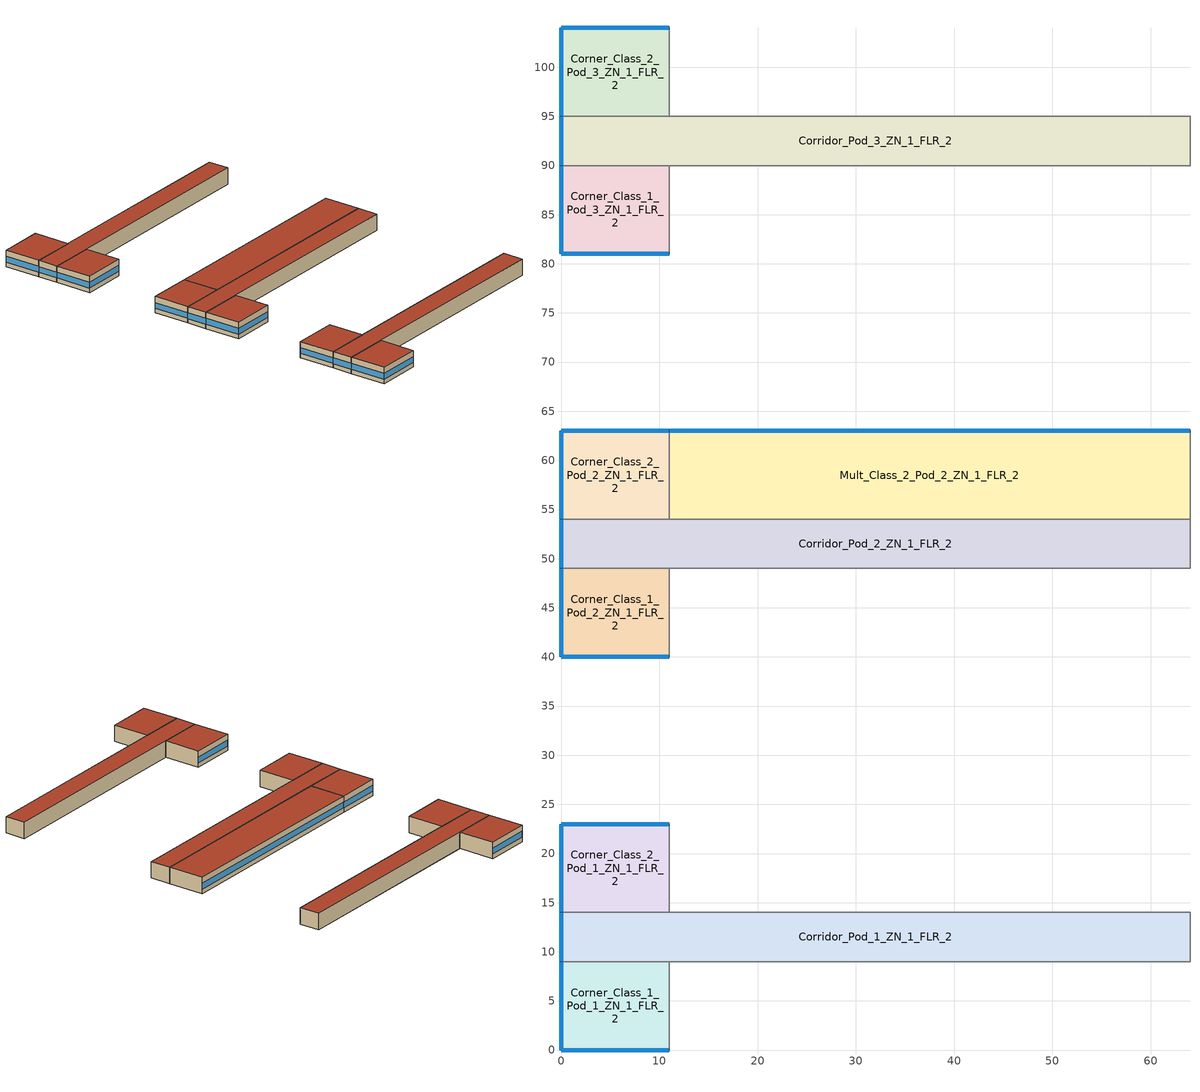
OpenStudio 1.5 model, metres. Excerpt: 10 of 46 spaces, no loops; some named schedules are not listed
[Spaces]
Corner_Class_2_Pod_3_ZN_1_FLR_2
 floor to Corner_Class_2_Pod_3_ZN_1_FLR_1: 11,104 11,95 0,95 0,104 z4
 wall outside: 11,104 0,104 0,95 z4:8
 wall to Corridor_Pod_3_ZN_1_FLR_2: 0,95 11,95 z4:8
 wall to Mult_Class_2_Pod_3_ZN_1_FLR_2: 11,95 11,104 z4:8
 window: 0,103.95 0,95.05 z5.1:6.52; 10.95,104 0.05,104 z5.1:6.51
 roof outside: 11,95 11,104 0,104 0,95 z8
Corridor_Pod_1_ZN_1_FLR_2
 floor to Corridor_Pod_1_ZN_1_FLR_1: 64,14 64,9 0,9 0,14 z4
 wall outside: 0,14 0,9 z4:8
 wall to Corner_Class_1_Pod_1_ZN_1_FLR_2: 0,9 11,9 z4:8
 wall to Mult_Class_1_Pod_1_ZN_1_FLR_2: 11,9 64,9 z4:8
 wall to Corner_Class_2_Pod_1_ZN_1_FLR_2: 11,14 0,14 z4:8
 wall to Lobby_ZN_1_FLR_2: 64,9 64,14 z4:8
 wall to Mult_Class_2_Pod_1_ZN_1_FLR_2: 64,14 11,14 z4:8
 window: 0,13.95 0,9.05 z5.1:6.53
 roof outside: 64,9 64,14 0,14 0,9 z8
Corner_Class_1_Pod_3_ZN_1_FLR_2
 floor to Corner_Class_1_Pod_3_ZN_1_FLR_1: 11,90 11,81 0,81 0,90 z4
 wall outside: 0,90 0,81 11,81 z4:8
 wall to Mult_Class_1_Pod_3_ZN_1_FLR_2: 11,81 11,90 z4:8
 wall to Corridor_Pod_3_ZN_1_FLR_2: 11,90 0,90 z4:8
 window: 0.05,81 10.95,81 z5.1:6.51; 0,89.95 0,81.05 z5.1:6.52
 roof outside: 11,81 11,90 0,90 0,81 z8
Corner_Class_2_Pod_1_ZN_1_FLR_2
 floor to Corner_Class_2_Pod_1_ZN_1_FLR_1: 11,23 11,14 0,14 0,23 z4
 wall outside: 11,23 0,23 0,14 z4:8
 wall to Mult_Class_2_Pod_1_ZN_1_FLR_2: 11,14 11,23 z4:8
 window: 0,22.95 0,14.05 z5.1:6.52; 10.95,23 0.05,23 z5.1:6.51
 roof outside: 11,14 11,23 0,23 0,14 z8
Mult_Class_2_Pod_2_ZN_1_FLR_2
 floor to Mult_Class_2_Pod_2_ZN_1_FLR_1: 64,63 64,54 11,54 11,63 z4
 wall outside: 64,63 11,63 z4:8
 wall to Corridor_Pod_2_ZN_1_FLR_2: 11,54 64,54 z4:8
 wall to Main_Corridor_ZN_1_FLR_2: 64,54 64,63 z4:8
 wall to Corner_Class_2_Pod_2_ZN_1_FLR_2: 11,63 11,54 z4:8
 window: 63.95,63 11.05,63 z5.1:6.5
 roof outside: 64,54 64,63 11,63 11,54 z8
Corner_Class_1_Pod_1_ZN_1_FLR_2
 floor to Corner_Class_1_Pod_1_ZN_1_FLR_1: 11,9 11,0 0,0 0,9 z4
 wall outside: 0,9 0,0 11,0 z4:8
 wall to Mult_Class_1_Pod_1_ZN_1_FLR_2: 11,0 11,9 z4:8
 window: 0.05,0 10.95,0 z5.1:6.51; 0,8.95 0,0.05 z5.1:6.52
 roof outside: 11,0 11,9 0,9 0,0 z8
Corridor_Pod_3_ZN_1_FLR_2
 floor to Corridor_Pod_3_ZN_1_FLR_1: 64,95 64,90 0,90 0,95 z4
 wall outside: 0,95 0,90 z4:8
 wall to Mult_Class_2_Pod_3_ZN_1_FLR_2: 64,95 11,95 z4:8
 wall to Bathrooms_ZN_1_FLR_2: 64,90 64,95 z4:8
 wall to Mult_Class_1_Pod_3_ZN_1_FLR_2: 11,90 64,90 z4:8
 window: 0,94.95 0,90.05 z5.1:6.53
 roof outside: 64,90 64,95 0,95 0,90 z8
Corner_Class_1_Pod_2_ZN_1_FLR_2
 floor to Corner_Class_1_Pod_2_ZN_1_FLR_1: 11,49 11,40 0,40 0,49 z4
 wall outside: 0,49 0,40 11,40 z4:8
 wall to Corridor_Pod_2_ZN_1_FLR_2: 11,49 0,49 z4:8
 wall to Mult_Class_1_Pod_2_ZN_1_FLR_2: 11,40 11,49 z4:8
 window: 0,48.95 0,40.05 z5.1:6.52; 0.05,40 10.95,40 z5.1:6.51
 roof outside: 11,40 11,49 0,49 0,40 z8
Corridor_Pod_2_ZN_1_FLR_2
 floor to Corridor_Pod_2_ZN_1_FLR_1: 64,54 64,49 0,49 0,54 z4
 wall outside: 0,54 0,49 z4:8
 wall to Mult_Class_1_Pod_2_ZN_1_FLR_2: 11,49 64,49 z4:8
 wall to Main_Corridor_ZN_1_FLR_2: 64,49 64,54 z4:8
 wall to Corner_Class_2_Pod_2_ZN_1_FLR_2: 11,54 0,54 z4:8
 window: 0,53.95 0,49.05 z5.1:6.53
 roof outside: 64,49 64,54 0,54 0,49 z8
Corner_Class_2_Pod_2_ZN_1_FLR_2
 floor to Corner_Class_2_Pod_2_ZN_1_FLR_1: 11,63 11,54 0,54 0,63 z4
 wall outside: 11,63 0,63 0,54 z4:8
 window: 0,62.95 0,54.05 z5.1:6.52; 10.95,63 0.05,63 z5.1:6.51
 roof outside: 11,54 11,63 0,63 0,54 z8
[Site]
El Paso International Ap  Ut_TX_USA: Latitude {deg}=31.77; Longitude {deg}=-106.5; Time Zone {hr}=-7; Elevation {m}=1186; Terrain=City
[Building]
Secondary School: North Axis {deg}=0; Default Construction Set=90.1-2010 - CZ3a-3b - SecSchl
[ClimateZones]
Climate Zone Institution Name 1=ASHRAE; Climate Zone Document Name 1=ANSI/ASHRAE Standard 169; Climate Zone Document Year 1=2006; Climate Zone Institution Name 2=CEC; Climate Zone Document Name 2=California Climate Zone Descriptions; Climate Zone Document Year 2=1995
[Site:GroundTemperature:BuildingSurface]
19.527, 19.502, 19.536, 19.598, 20.002, 21.64, 22.225, 22.375, 21.449, 20.121, 19.802, 19.633
[Site:WaterMainsTemperature]
Calculation Method=Correlation; Annual Average Outdoor Air Temperature {C}=17.9417; Maximum Difference In Monthly Average Outdoor Air Temperatures {deltaC}=21.1
[SizingPeriod:DesignDay] Barometric Pressure {Pa}=87865; Sky Clearness=0; Rain Indicator=0; Snow Indicator=0; Day of Month=21; Daylight Saving Time Indicator=0; Humidity Indicating Type=Wetbulb; Dry-Bulb Temperature Range Modifier Type=DefaultMultipliers
Name | Maximum Dry-Bulb Temperature {C} | Daily Dry-Bulb Temperature Range {deltaC} | Humidity Indicating Conditions at Maximum Dry-Bulb {BasedOnField A3} | Wind Speed {m/s} | Wind Direction {deg} | Month | Day Type | Solar Model Indicator | ASHRAE Taub | ASHRAE Taud
El Paso International Ap  Ut Ann Clg .4% Condns DB=>MWB | 38.1 | 13 | 18.1 | 3.9 | 280 | 7 | SummerDesignDay | ASHRAETau | 0.605 | 1.547
El Paso International Ap  Ut Ann Htg 99.6% Condns DB | -5.2 | 0 | -5.2 | 2.2 | 20 | 12 | WinterDesignDay | ASHRAEClearSky
El Paso International Ap  Ut Ann Clg .4% Condns WB=>MDB | 30.1 | 13 | 21.3 | 3.9 | 280 | 7 | SummerDesignDay | ASHRAETau | 0.605 | 1.547
[DefaultConstructionSet]
90.1-2010 - CZ3a-3b - SecSchl: Default Exterior Surface Constructions=Default Surface Constructions 1; Default Interior Surface Constructions=Default Surface Constructions 2; Default Ground Contact Surface Constructions=Default Surface Constructions 3; Default Exterior SubSurface Constructions=Default Sub Surface Constructions 1; Default Interior SubSurface Constructions=Default Sub Surface Constructions 2; Interior Partition Construction=Interior Partition
[DefaultSurfaceConstructions]
Name | Floor Construction | Wall Construction | Roof Ceiling Construction
Default Surface Constructions 1 | ExtSlabCarpet 4in ClimateZone 1-8 | ASHRAE 90.1-2010 ExtWall SteelFrame ClimateZone 3 | ASHRAE 90.1-2010 ExtRoof IEAD ClimateZone 2-8
Default Surface Constructions 2 | Interior Floor | Interior Wall | Interior Ceiling
Default Surface Constructions 3 | ExtSlabCarpet 4in ClimateZone 1-8 | ExtSlabCarpet 4in ClimateZone 1-8 | ExtSlabCarpet 4in ClimateZone 1-8
[Construction]
ExtSlabCarpet 4in ClimateZone 1-8: MAT-CC05 4 HW CONCRETE, CP02 CARPET PAD
ASHRAE 90.1-2010 ExtWall SteelFrame ClimateZone 3: Wood Siding, Steel Frame Wall Insulation R-10.09 IP, 1/2IN Gypsum
ASHRAE 90.1-2010 ExtRoof IEAD ClimateZone 2-8: Roof Membrane, IEAD Roof Insulation R-19.72 IP, Metal Decking
Interior Floor: F16 Acoustic tile, F05 Ceiling air space resistance, M11 100mm lightweight concrete
Interior Wall: G01a 19mm gypsum board, F04 Wall air space resistance, G01a 19mm gypsum board
Interior Ceiling: M11 100mm lightweight concrete, F05 Ceiling air space resistance, F16 Acoustic tile
ASHRAE 90.1-2010 ExtWindow Metal ClimateZone 3: Fixed Window 3.69/0.25/0.16
Exterior Door: F08 Metal surface, I01 25mm insulation board
Interior Window: Clear 3mm
Interior Door; Interior Partition: G05 25mm wood
InteriorFurnishings: Std Wood 6inch
[Material] Thermal Absorptance=0.9
Name | Roughness | Thickness {m} | Conductivity {W/m-K} | Density {kg/m3} | Specific Heat {J/kg-K} | Solar Absorptance | Visible Absorptance
MAT-CC05 4 HW CONCRETE | Rough | 0.1016 | 1.311 | 2240 | 836.8 | 0.85 | 0.85
Wood Siding | MediumSmooth | 0.01 | 0.11 | 544.62 | 1210 | 0.78 | 0.78
Steel Frame Wall Insulation R-10.09 IP | MediumRough | 0.087052 | 0.049 | 265 | 836.8 | 0.7 | 0.7
1/2IN Gypsum | Smooth | 0.0127 | 0.16 | 784.9 | 830 | 0.4 | 0.4
Roof Membrane | VeryRough | 0.0095 | 0.16 | 1121.29 | 1460 | 0.7 | 0.7
IEAD Roof Insulation R-19.72 IP | MediumRough | 0.170137 | 0.049 | 265 | 836.8 | 0.7 | 0.7
Metal Decking | MediumSmooth | 0.0015 | 45.006 | 7680 | 418.4 | 0.6 | 0.6
F16 Acoustic tile | MediumSmooth | 0.0191 | 0.06 | 368 | 590 | 0.3 | 0.3
M11 100mm lightweight concrete | MediumRough | 0.1016 | 0.53 | 1280 | 840 | 0.5 | 0.5
G01a 19mm gypsum board | MediumSmooth | 0.019 | 0.16 | 800 | 1090 | 0.4 | 0.4
F08 Metal surface | Smooth | 0.0008 | 45.28 | 7824 | 500 | 0.7 | 0.7
I01 25mm insulation board | MediumRough | 0.0254 | 0.03 | 43 | 1210 | 0.6 | 0.6
G05 25mm wood | MediumSmooth | 0.0254 | 0.15 | 608 | 1630 | 0.5 | 0.5
Std Wood 6inch | MediumSmooth | 0.15 | 0.12 | 540 | 1210 | 0.7 | 0.7
[Material:NoMass]
CP02 CARPET PAD: Roughness=Smooth; Thermal Resistance {m2-K/W}=0.1; Thermal Absorptance=0.9; Solar Absorptance=0.8; Visible Absorptance=0.8
[Material:AirGap]
Name | Thermal Resistance {m2-K/W}
F05 Ceiling air space resistance | 0.18
F04 Wall air space resistance | 0.15
[DefaultSubSurfaceConstructions]
Name | Fixed Window Construction | Operable Window Construction | Door Construction | Skylight Construction | Tubular Daylight Dome Construction | Tubular Daylight Diffuser Construction
Default Sub Surface Constructions 1 | ASHRAE 90.1-2010 ExtWindow Metal ClimateZone 3 | ASHRAE 90.1-2010 ExtWindow Metal ClimateZone 3 | Exterior Door | ASHRAE 90.1-2010 ExtWindow Metal ClimateZone 3 | Interior Window | Interior Window
Default Sub Surface Constructions 2 | Interior Window | Interior Window | Interior Door
[WindowMaterial:SimpleGlazingSystem]
Fixed Window 3.69/0.25/0.16: U-Factor {W/m2-K}=3.69087; Solar Heat Gain Coefficient=0.25; Visible Transmittance=0.16
[WindowMaterial:Glazing]
Clear 3mm: Optical Data Type=SpectralAverage; Thickness {m}=0.003; Solar Transmittance at Normal Incidence=0.837; Front Side Solar Reflectance at Normal Incidence=0.075; Back Side Solar Reflectance at Normal Incidence=0; Visible Transmittance at Normal Incidence=0.898; Front Side Visible Reflectance at Normal Incidence=0.081; Back Side Visible Reflectance at Normal Incidence=0; Infrared Transmittance at Normal Incidence=0; Front Side Infrared Hemispherical Emissivity=0.84; Back Side Infrared Hemispherical Emissivity=0.84; Conductivity {W/m-K}=0.9; Dirt Correction Factor for Solar and Visible Transmittance=1; Solar Diffusing=No
[Space] Part of Total Floor Area=Yes
Name | Space Type | Thermal Zone
Corner_Class_2_Pod_3_ZN_1_FLR_2 | 90.1-2010 - SecSchl - Classroom | Corner_Class_2_Pod_3_ZN_1_FLR_2 ZN
Corridor_Pod_1_ZN_1_FLR_2 | 90.1-2010 - SecSchl - Corridor | Corridor_Pod_1_ZN_1_FLR_2 ZN
Corner_Class_1_Pod_3_ZN_1_FLR_2 | 90.1-2010 - SecSchl - Classroom | Corner_Class_1_Pod_3_ZN_1_FLR_2 ZN
Corner_Class_2_Pod_1_ZN_1_FLR_2 | 90.1-2010 - SecSchl - Classroom | Corner_Class_2_Pod_1_ZN_1_FLR_2 ZN
Corridor_Pod_2_ZN_1_FLR_2 | 90.1-2010 - SecSchl - Corridor | Corridor_Pod_2_ZN_1_FLR_2 ZN
Mult_Class_2_Pod_2_ZN_1_FLR_2 | 90.1-2010 - SecSchl - Classroom | Mult_Class_2_Pod_2_ZN_1_FLR_2 ZN
Corner_Class_1_Pod_1_ZN_1_FLR_2 | 90.1-2010 - SecSchl - Classroom | Corner_Class_1_Pod_1_ZN_1_FLR_2 ZN
Corridor_Pod_3_ZN_1_FLR_2 | 90.1-2010 - SecSchl - Corridor | Corridor_Pod_3_ZN_1_FLR_2 ZN
Corner_Class_1_Pod_2_ZN_1_FLR_2 | 90.1-2010 - SecSchl - Classroom | Corner_Class_1_Pod_2_ZN_1_FLR_2 ZN
Corner_Class_2_Pod_2_ZN_1_FLR_2 | 90.1-2010 - SecSchl - Classroom | Corner_Class_2_Pod_2_ZN_1_FLR_2 ZN
[InternalMass:Definition] Construction=InteriorFurnishings; Design Level Calculation Method=SurfaceArea
Name | Surface Area {m2}
Corner_Class_2_Pod_1_ZN_1_FLR_2_InternalMass_1 Definition; Corner_Class_2_Pod_2_ZN_1_FLR_2_InternalMass_1 Definition; Corner_Class_1_Pod_2_ZN_1_FLR_2_InternalMass_1 Definition; Corner_Class_1_Pod_1_ZN_1_FLR_2_InternalMass_1 Definition; Corner_Class_2_Pod_3_ZN_1_FLR_2_InternalMass_1 Definition; Corner_Class_1_Pod_3_ZN_1_FLR_2_InternalMass_1 Definition | 198
Corridor_Pod_1_ZN_1_FLR_2_InternalMass_1 Definition; Corridor_Pod_3_ZN_1_FLR_2_InternalMass_1 Definition; Corridor_Pod_2_ZN_1_FLR_2_InternalMass_1 Definition | 640
Mult_Class_2_Pod_2_ZN_1_FLR_2_InternalMass_1 Definition | 954
[InternalMass]
Name | Internal Mass Definition | Space or SpaceType
Corner_Class_2_Pod_1_ZN_1_FLR_2_InternalMass_1 | Corner_Class_2_Pod_1_ZN_1_FLR_2_InternalMass_1 Definition | Corner_Class_2_Pod_1_ZN_1_FLR_2
Corridor_Pod_1_ZN_1_FLR_2_InternalMass_1 | Corridor_Pod_1_ZN_1_FLR_2_InternalMass_1 Definition | Corridor_Pod_1_ZN_1_FLR_2
Corridor_Pod_3_ZN_1_FLR_2_InternalMass_1 | Corridor_Pod_3_ZN_1_FLR_2_InternalMass_1 Definition | Corridor_Pod_3_ZN_1_FLR_2
Corner_Class_2_Pod_2_ZN_1_FLR_2_InternalMass_1 | Corner_Class_2_Pod_2_ZN_1_FLR_2_InternalMass_1 Definition | Corner_Class_2_Pod_2_ZN_1_FLR_2
Corner_Class_1_Pod_2_ZN_1_FLR_2_InternalMass_1 | Corner_Class_1_Pod_2_ZN_1_FLR_2_InternalMass_1 Definition | Corner_Class_1_Pod_2_ZN_1_FLR_2
Corridor_Pod_2_ZN_1_FLR_2_InternalMass_1 | Corridor_Pod_2_ZN_1_FLR_2_InternalMass_1 Definition | Corridor_Pod_2_ZN_1_FLR_2
Corner_Class_1_Pod_1_ZN_1_FLR_2_InternalMass_1 | Corner_Class_1_Pod_1_ZN_1_FLR_2_InternalMass_1 Definition | Corner_Class_1_Pod_1_ZN_1_FLR_2
Corner_Class_2_Pod_3_ZN_1_FLR_2_InternalMass_1 | Corner_Class_2_Pod_3_ZN_1_FLR_2_InternalMass_1 Definition | Corner_Class_2_Pod_3_ZN_1_FLR_2
Corner_Class_1_Pod_3_ZN_1_FLR_2_InternalMass_1 | Corner_Class_1_Pod_3_ZN_1_FLR_2_InternalMass_1 Definition | Corner_Class_1_Pod_3_ZN_1_FLR_2
Mult_Class_2_Pod_2_ZN_1_FLR_2_InternalMass_1 | Mult_Class_2_Pod_2_ZN_1_FLR_2_InternalMass_1 Definition | Mult_Class_2_Pod_2_ZN_1_FLR_2
[Daylighting:Control] Position Z-Coordinate {m}=0.762; Illuminance Setpoint {lux}=500; Lighting Control Type=Stepped; Minimum Input Power Fraction for Continuous Dimming Control=0.3; Minimum Light Output Fraction for Continuous Dimming Control=0.2; Number of Stepped Control Steps=3; Probability Lighting will be Reset When Needed in Manual Stepped Control=1; Maximum Allowable Discomfort Glare Index=22
Name | Space | Position X-Coordinate {m} | Position Y-Coordinate {m} | Theta Rotation Around Y-Axis {deg}
Daylighting:Control #1 | Corner_Class_2_Pod_1_ZN_1_FLR_2 | 1.6764 | 4.5 | -4.71239
Daylighting:Control #2 | Corner_Class_2_Pod_1_ZN_1_FLR_2 | 5.5 | 7.3236 | -4.71239
Daylighting:Control #15 | Corner_Class_2_Pod_2_ZN_1_FLR_2 | 1.6764 | 4.5 | -4.71239
Daylighting:Control #16 | Corner_Class_2_Pod_2_ZN_1_FLR_2 | 5.5 | 7.3236 | -4.71239
Daylighting:Control #35 | Corner_Class_1_Pod_2_ZN_1_FLR_2 | 1.6764 | 4.5 | -3.14159
Daylighting:Control #36 | Corner_Class_1_Pod_2_ZN_1_FLR_2 | 5.5 | 1.6764 | -3.14159
Daylighting:Control #37 | Corner_Class_1_Pod_3_ZN_1_FLR_2 | 1.6764 | 4.5 | -3.14159
Daylighting:Control #38 | Corner_Class_1_Pod_3_ZN_1_FLR_2 | 5.5 | 1.6764 | -3.14159
Daylighting:Control #43 | Corner_Class_2_Pod_3_ZN_1_FLR_2 | 1.6764 | 4.5 | -4.71239
Daylighting:Control #44 | Corner_Class_2_Pod_3_ZN_1_FLR_2 | 5.5 | 7.3236 | -4.71239
Daylighting:Control #45 | Mult_Class_2_Pod_2_ZN_1_FLR_2 | 13.2588 | 7.3236 | -0
Daylighting:Control #46 | Mult_Class_2_Pod_2_ZN_1_FLR_2 | 39.7764 | 7.3236 | -0
Daylighting:Control #59 | Corner_Class_1_Pod_1_ZN_1_FLR_2 | 1.6764 | 4.5 | -3.14159
Daylighting:Control #60 | Corner_Class_1_Pod_1_ZN_1_FLR_2 | 5.5 | 1.6764 | -3.14159
[SpaceType] Standards Building Type=SecondarySchool
Name | Default Schedule Set | Design Specification Outdoor Air Object | Standards Space Type
90.1-2010 - SecSchl - Corridor | 90.1-2010 - SecSchl - Corridor Schedule Set | 90.1-2010 - SecSchl - Corridor Ventilation | Corridor
90.1-2010 - SecSchl - Classroom | 90.1-2010 - SecSchl - Classroom Schedule Set | 90.1-2010 - SecSchl - Classroom Ventilation | Classroom
[DefaultScheduleSet] Number of People Schedule=SecondarySchool Bldg Occ; People Activity Level Schedule=SecondarySchool Activity; Lighting Schedule=SecondarySchool Bldg Light; Electric Equipment Schedule=SecondarySchool Bldg Equip; Infiltration Schedule=SecondarySchool Infil
90.1-2010 - SecSchl - Corridor Schedule Set; 90.1-2010 - SecSchl - Classroom Schedule Set
[Lights:Definition] Design Level Calculation Method=Watts/Area
Name | Watts per Space Floor Area {W/m2}
90.1-2010 - SecSchl - Corridor Lights Definition | 7.10418
90.1-2010 - SecSchl - Classroom Lights Definition | 13.3472
[Lights]
Name | Lights Definition | Space or SpaceType | Schedule
90.1-2010 - SecSchl - Corridor Lights | 90.1-2010 - SecSchl - Corridor Lights Definition | 90.1-2010 - SecSchl - Corridor
90.1-2010 - SecSchl - Classroom Lights | 90.1-2010 - SecSchl - Classroom Lights Definition | 90.1-2010 - SecSchl - Classroom | SecondarySchool Bldg Light OccSensor Reduction
[DesignSpecification:OutdoorAir] Outdoor Air Method=Sum
Name | Outdoor Air Flow per Floor Area {m3/s-m2} | Outdoor Air Flow per Person {m3/s-person}
90.1-2010 - SecSchl - Corridor Ventilation | 0.0003048
90.1-2010 - SecSchl - Classroom Ventilation | 0.0006096 | 0.00471947
[People:Definition] Number of People Calculation Method=People/Area; Fraction Radiant=0.3
Name | People per Space Floor Area {person/m2}
90.1-2010 - SecSchl - Corridor People Definition | 0.100212
90.1-2010 - SecSchl - Classroom People Definition | 0.249938
[People]
Name | People Definition | Space or SpaceType
90.1-2010 - SecSchl - Corridor People | 90.1-2010 - SecSchl - Corridor People Definition | 90.1-2010 - SecSchl - Corridor
90.1-2010 - SecSchl - Classroom People | 90.1-2010 - SecSchl - Classroom People Definition | 90.1-2010 - SecSchl - Classroom
[SpaceInfiltration:DesignFlowRate] Design Flow Rate Calculation Method=Flow/ExteriorArea; Flow per Exterior Surface Area {m3/s-m2}=0.000226568
Name | Space or SpaceType
90.1-2010 - SecSchl - Corridor Infiltration | 90.1-2010 - SecSchl - Corridor
90.1-2010 - SecSchl - Classroom Infiltration | 90.1-2010 - SecSchl - Classroom
[ElectricEquipment:Definition] Design Level Calculation Method=Watts/Area
Name | Watts per Space Floor Area {W/m2}
90.1-2010 - SecSchl - Corridor Electric Equipment Definition | 2.90626
90.1-2010 - SecSchl - Classroom Electric Equipment Definition | 7.31946
[ElectricEquipment]
Name | Electric Equipment Definition | Space or SpaceType
90.1-2010 - SecSchl - Corridor Electric Equipment | 90.1-2010 - SecSchl - Corridor Electric Equipment Definition | 90.1-2010 - SecSchl - Corridor
90.1-2010 - SecSchl - Classroom Electric Equipment | 90.1-2010 - SecSchl - Classroom Electric Equipment Definition | 90.1-2010 - SecSchl - Classroom
[ThermostatSetpoint:DualSetpoint]
Name | Heating Setpoint Temperature Schedule | Cooling Setpoint Temperature Schedule
90.1-2010 - SecSchl - Corridor Thermostat | SecondarySchool HtgSetp BathCorrMechKitchen | SecondarySchool ClgSetp BathCorrMechKitchen
90.1-2010 - SecSchl - Classroom Thermostat | SecondarySchool HtgSetp | SecondarySchool ClgSetp
[ThermalZone] Use Ideal Air Loads=No
Name | Thermostat
Mult_Class_2_Pod_2_ZN_1_FLR_2 ZN; Corner_Class_2_Pod_1_ZN_1_FLR_2 ZN; Corner_Class_1_Pod_2_ZN_1_FLR_2 ZN; Corner_Class_2_Pod_2_ZN_1_FLR_2 ZN; Corner_Class_1_Pod_1_ZN_1_FLR_2 ZN; Corner_Class_1_Pod_3_ZN_1_FLR_2 ZN; Corner_Class_2_Pod_3_ZN_1_FLR_2 ZN | 90.1-2010 - SecSchl - Classroom Thermostat
Corridor_Pod_3_ZN_1_FLR_2 ZN; Corridor_Pod_1_ZN_1_FLR_2 ZN; Corridor_Pod_2_ZN_1_FLR_2 ZN | 90.1-2010 - SecSchl - Corridor Thermostat
[Schedule:Ruleset]
Name | Default Day Schedule | Summer Design Day Schedule | Winter Design Day Schedule
SecondarySchool Bldg Light | SecondarySchool Bldg Light Default Schedule | SecondarySchool Bldg Light Summer Design Day | SecondarySchool Bldg Light Winter Design Day
SecondarySchool Bldg Occ | SecondarySchool Bldg Occ Default Schedule | SecondarySchool Bldg Occ Summer Design Day | SecondarySchool Bldg Occ Winter Design Day
SecondarySchool Activity | SecondarySchool Activity Default Schedule | SecondarySchool Activity Summer Design Day | SecondarySchool Activity Winter Design Day
SecondarySchool Infil | SecondarySchool Infil Default Schedule | SecondarySchool Infil Summer Design Day | SecondarySchool Infil Winter Design Day
SecondarySchool Bldg Equip | SecondarySchool Bldg Equip Default Schedule | SecondarySchool Bldg Equip Summer Design Day | SecondarySchool Bldg Equip Winter Design Day
SecondarySchool HtgSetp BathCorrMechKitchen | SecondarySchool HtgSetp BathCorrMechKitchen Default Schedule | SecondarySchool HtgSetp BathCorrMechKitchen Summer Design Day | SecondarySchool HtgSetp BathCorrMechKitchen Winter Design Day
SecondarySchool ClgSetp BathCorrMechKitchen | SecondarySchool ClgSetp BathCorrMechKitchen Default Schedule | SecondarySchool ClgSetp BathCorrMechKitchen Summer Design Day | SecondarySchool ClgSetp BathCorrMechKitchen Winter Design Day
SecondarySchool HtgSetp | SecondarySchool HtgSetp Default Schedule | SecondarySchool HtgSetp Summer Design Day | SecondarySchool HtgSetp Winter Design Day
SecondarySchool ClgSetp | SecondarySchool ClgSetp Default Schedule | SecondarySchool ClgSetp Summer Design Day | SecondarySchool ClgSetp Winter Design Day
SecondarySchool Bldg Light OccSensor Reduction | SecondarySchool Bldg Light Default Schedule 1 | SecondarySchool Bldg Light Summer Design Day 1 | SecondarySchool Bldg Light Winter Design Day 1
[Schedule:Day]
SecondarySchool HtgSetp Default Schedule: 6, 0, 16, 21, 0, 21, 24, 0, 16
SecondarySchool HtgSetp Summer Design Day: 24, 0, 16
SecondarySchool HtgSetp Winter Design Day: 24, 0, 21
